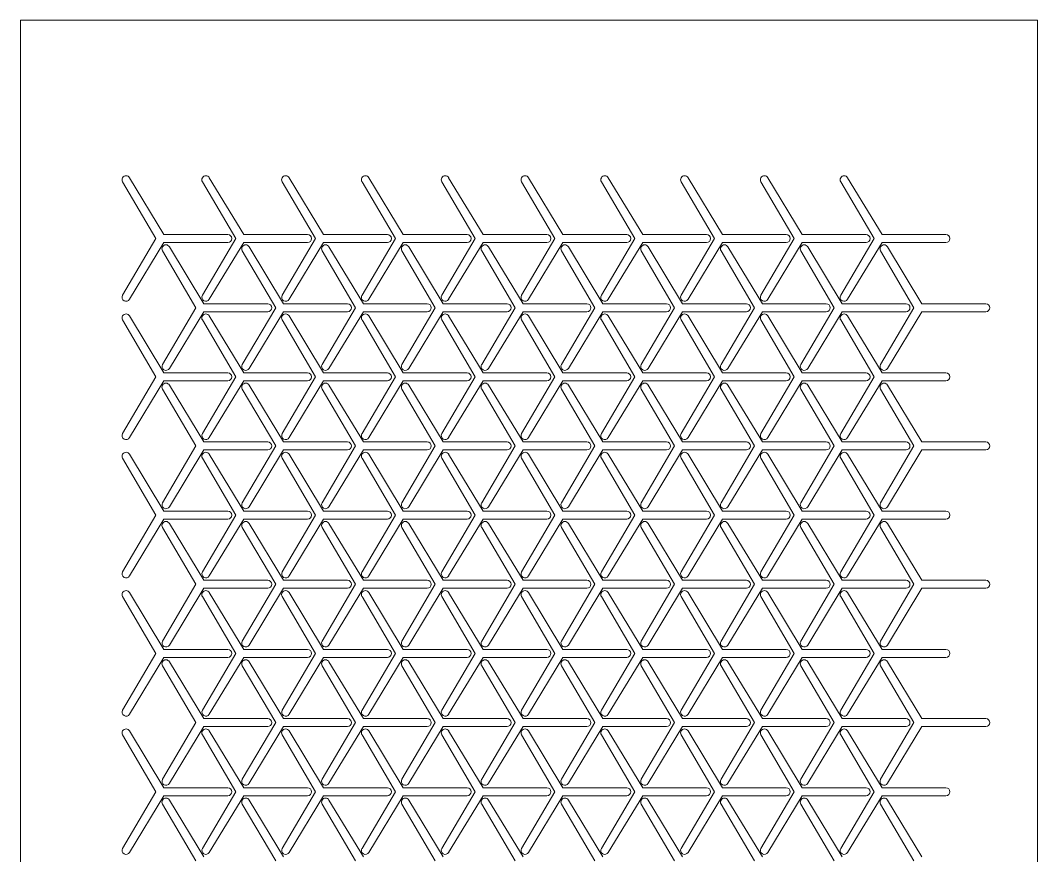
# Model space of a CAD drawing. Header units: metres. Extents: x 0 to 128, y 0 to 206.
# Drawn here: x 0 to 127.5, y 101.6 to 206.2 of the extents above; entities that cross this region are included whole.
import ezdxf

# ---------------------------------------------------------------- set-up
doc = ezdxf.new("R2010")
doc.units = ezdxf.units.M
doc.layers.add('TOP', color=1, linetype='Continuous', lineweight=0)

msp = doc.modelspace()

# ---------------------------------------------------------------- linework, layer by layer
at = {"layer": 'TOP'}
for p, q in [((0, 0), (0, 206.2)), ((0, 206.2), (127.5, 206.2)), ((127.5, 206.2), (127.5, 0)), ((18, 179.37), (13.68, 186.49)), ((28, 179.37), (23.68, 186.49)), ((38, 179.37), (33.68, 186.49)), ((48, 179.37), (43.68, 186.49)), ((58, 179.37), (53.68, 186.49)), ((68, 179.37), (63.68, 186.49)), ((78, 179.37), (73.68, 186.49)), ((88, 179.37), (83.68, 186.49)), ((98, 179.37), (93.68, 186.49)), ((108, 179.37), (103.68, 186.49)), ((12.82, 185.99), (17, 178.87)), ((22.82, 185.99), (27, 178.87)), ((32.82, 185.99), (37, 178.87)), ((42.82, 185.99), (47, 178.87)), ((52.82, 185.99), (57, 178.87)), ((62.82, 185.99), (67, 178.87)), ((72.82, 185.99), (77, 178.87)), ((82.82, 185.99), (87, 178.87)), ((92.82, 185.99), (97, 178.87)), ((102.82, 185.99), (107, 178.87)), ((17, 178.87), (12.82, 171.76)), ((26, 179.37), (18, 179.37)), ((27, 178.87), (22.82, 171.76)), ((36, 179.37), (28, 179.37)), ((37, 178.87), (32.82, 171.76)), ((46, 179.37), (38, 179.37)), ((47, 178.87), (42.82, 171.76)), ((56, 179.37), (48, 179.37)), ((57, 178.87), (52.82, 171.76)), ((66, 179.37), (58, 179.37)), ((67, 178.87), (62.82, 171.76)), ((76, 179.37), (68, 179.37)), ((77, 178.87), (72.82, 171.76)), ((86, 179.37), (78, 179.37)), ((87, 178.87), (82.82, 171.76)), ((96, 179.37), (88, 179.37)), ((97, 178.87), (92.82, 171.76)), ((106, 179.37), (98, 179.37)), ((107, 178.87), (102.82, 171.76)), ((116, 179.37), (108, 179.37)), ((13.68, 171.26), (18, 178.37)), ((17.82, 177.33), (22, 170.21)), ((18, 178.37), (26, 178.37)), ((23, 170.71), (18.68, 177.83)), ((23.68, 171.26), (28, 178.37)), ((27.82, 177.33), (32, 170.21)), ((28, 178.37), (36, 178.37)), ((33, 170.71), (28.68, 177.83)), ((33.68, 171.26), (38, 178.37)), ((37.82, 177.33), (42, 170.21)), ((38, 178.37), (46, 178.37)), ((43, 170.71), (38.68, 177.83)), ((43.68, 171.26), (48, 178.37)), ((47.82, 177.33), (52, 170.21)), ((48, 178.37), (56, 178.37)), ((53, 170.71), (48.68, 177.83)), ((53.68, 171.26), (58, 178.37)), ((57.82, 177.33), (62, 170.21)), ((58, 178.37), (66, 178.37)), ((63, 170.71), (58.68, 177.83)), ((63.68, 171.26), (68, 178.37)), ((67.82, 177.33), (72, 170.21)), ((68, 178.37), (76, 178.37)), ((73, 170.71), (68.68, 177.83)), ((73.68, 171.26), (78, 178.37)), ((77.82, 177.33), (82, 170.21)), ((78, 178.37), (86, 178.37)), ((83, 170.71), (78.68, 177.83)), ((83.68, 171.26), (88, 178.37)), ((87.82, 177.33), (92, 170.21)), ((88, 178.37), (96, 178.37)), ((93, 170.71), (88.68, 177.83)), ((93.68, 171.26), (98, 178.37)), ((97.82, 177.33), (102, 170.21)), ((98, 178.37), (106, 178.37)), ((103, 170.71), (98.68, 177.83)), ((103.68, 171.26), (108, 178.37)), ((107.82, 177.33), (112, 170.21)), ((108, 178.37), (116, 178.37)), ((113, 170.71), (108.68, 177.83)), ((22, 170.21), (17.82, 163.1)), ((18.68, 162.6), (23, 169.71)), ((31, 170.71), (23, 170.71)), ((23, 169.71), (31, 169.71)), ((32, 170.21), (27.82, 163.1)), ((28.68, 162.6), (33, 169.71)), ((41, 170.71), (33, 170.71)), ((33, 169.71), (41, 169.71)), ((42, 170.21), (37.82, 163.1)), ((38.68, 162.6), (43, 169.71)), ((51, 170.71), (43, 170.71)), ((43, 169.71), (51, 169.71)), ((52, 170.21), (47.82, 163.1)), ((48.68, 162.6), (53, 169.71)), ((61, 170.71), (53, 170.71)), ((53, 169.71), (61, 169.71)), ((62, 170.21), (57.82, 163.1)), ((58.68, 162.6), (63, 169.71)), ((71, 170.71), (63, 170.71)), ((63, 169.71), (71, 169.71)), ((72, 170.21), (67.82, 163.1)), ((68.68, 162.6), (73, 169.71)), ((81, 170.71), (73, 170.71)), ((73, 169.71), (81, 169.71)), ((82, 170.21), (77.82, 163.1)), ((78.68, 162.6), (83, 169.71)), ((91, 170.71), (83, 170.71)), ((83, 169.71), (91, 169.71)), ((92, 170.21), (87.82, 163.1)), ((88.68, 162.6), (93, 169.71)), ((101, 170.71), (93, 170.71)), ((93, 169.71), (101, 169.71)), ((102, 170.21), (97.82, 163.1)), ((98.68, 162.6), (103, 169.71)), ((111, 170.71), (103, 170.71)), ((103, 169.71), (111, 169.71)), ((112, 170.21), (107.82, 163.1)), ((108.68, 162.6), (113, 169.71)), ((121, 170.71), (113, 170.71)), ((113, 169.71), (121, 169.71)), ((12.82, 168.67), (17, 161.55)), ((18, 162.05), (13.68, 169.17)), ((22.82, 168.67), (27, 161.55)), ((28, 162.05), (23.68, 169.17)), ((32.82, 168.67), (37, 161.55)), ((38, 162.05), (33.68, 169.17)), ((42.82, 168.67), (47, 161.55)), ((48, 162.05), (43.68, 169.17)), ((52.82, 168.67), (57, 161.55)), ((58, 162.05), (53.68, 169.17)), ((62.82, 168.67), (67, 161.55)), ((68, 162.05), (63.68, 169.17)), ((72.82, 168.67), (77, 161.55)), ((78, 162.05), (73.68, 169.17)), ((82.82, 168.67), (87, 161.55)), ((88, 162.05), (83.68, 169.17)), ((92.82, 168.67), (97, 161.55)), ((98, 162.05), (93.68, 169.17)), ((102.82, 168.67), (107, 161.55)), ((108, 162.05), (103.68, 169.17)), ((26, 162.05), (18, 162.05)), ((36, 162.05), (28, 162.05)), ((46, 162.05), (38, 162.05)), ((56, 162.05), (48, 162.05)), ((66, 162.05), (58, 162.05)), ((76, 162.05), (68, 162.05)), ((86, 162.05), (78, 162.05)), ((96, 162.05), (88, 162.05)), ((106, 162.05), (98, 162.05)), ((116, 162.05), (108, 162.05)), ((17, 161.55), (12.82, 154.44)), ((13.68, 153.94), (18, 161.05)), ((18, 161.05), (26, 161.05)), ((27, 161.55), (22.82, 154.44)), ((23.68, 153.94), (28, 161.05)), ((28, 161.05), (36, 161.05)), ((37, 161.55), (32.82, 154.44)), ((33.68, 153.94), (38, 161.05)), ((38, 161.05), (46, 161.05)), ((47, 161.55), (42.82, 154.44)), ((43.68, 153.94), (48, 161.05)), ((48, 161.05), (56, 161.05)), ((57, 161.55), (52.82, 154.44)), ((53.68, 153.94), (58, 161.05)), ((58, 161.05), (66, 161.05)), ((67, 161.55), (62.82, 154.44)), ((63.68, 153.94), (68, 161.05)), ((68, 161.05), (76, 161.05)), ((77, 161.55), (72.82, 154.44)), ((73.68, 153.94), (78, 161.05)), ((78, 161.05), (86, 161.05)), ((87, 161.55), (82.82, 154.44)), ((83.68, 153.94), (88, 161.05)), ((88, 161.05), (96, 161.05)), ((97, 161.55), (92.82, 154.44)), ((93.68, 153.94), (98, 161.05)), ((98, 161.05), (106, 161.05)), ((107, 161.55), (102.82, 154.44)), ((103.68, 153.94), (108, 161.05)), ((108, 161.05), (116, 161.05)), ((17.82, 160.01), (22, 152.89)), ((23, 153.39), (18.68, 160.51)), ((27.82, 160.01), (32, 152.89)), ((33, 153.39), (28.68, 160.51)), ((37.82, 160.01), (42, 152.89)), ((43, 153.39), (38.68, 160.51)), ((47.82, 160.01), (52, 152.89)), ((53, 153.39), (48.68, 160.51)), ((57.82, 160.01), (62, 152.89)), ((63, 153.39), (58.68, 160.51)), ((67.82, 160.01), (72, 152.89)), ((73, 153.39), (68.68, 160.51)), ((77.82, 160.01), (82, 152.89)), ((83, 153.39), (78.68, 160.51)), ((87.82, 160.01), (92, 152.89)), ((93, 153.39), (88.68, 160.51)), ((97.82, 160.01), (102, 152.89)), ((103, 153.39), (98.68, 160.51)), ((107.82, 160.01), (112, 152.89)), ((113, 153.39), (108.68, 160.51)), ((31, 153.39), (23, 153.39)), ((41, 153.39), (33, 153.39)), ((51, 153.39), (43, 153.39)), ((61, 153.39), (53, 153.39)), ((71, 153.39), (63, 153.39)), ((81, 153.39), (73, 153.39)), ((91, 153.39), (83, 153.39)), ((101, 153.39), (93, 153.39)), ((111, 153.39), (103, 153.39)), ((121, 153.39), (113, 153.39)), ((18, 144.73), (13.68, 151.85)), ((22, 152.89), (17.82, 145.78)), ((18.68, 145.28), (23, 152.39)), ((23, 152.39), (31, 152.39)), ((28, 144.73), (23.68, 151.85)), ((32, 152.89), (27.82, 145.78)), ((28.68, 145.28), (33, 152.39)), ((33, 152.39), (41, 152.39)), ((38, 144.73), (33.68, 151.85)), ((42, 152.89), (37.82, 145.78)), ((38.68, 145.28), (43, 152.39)), ((43, 152.39), (51, 152.39)), ((48, 144.73), (43.68, 151.85)), ((52, 152.89), (47.82, 145.78)), ((48.68, 145.28), (53, 152.39)), ((53, 152.39), (61, 152.39)), ((58, 144.73), (53.68, 151.85)), ((62, 152.89), (57.82, 145.78)), ((58.68, 145.28), (63, 152.39)), ((63, 152.39), (71, 152.39)), ((68, 144.73), (63.68, 151.85)), ((72, 152.89), (67.82, 145.78)), ((68.68, 145.28), (73, 152.39)), ((73, 152.39), (81, 152.39)), ((78, 144.73), (73.68, 151.85)), ((82, 152.89), (77.82, 145.78)), ((78.68, 145.28), (83, 152.39)), ((83, 152.39), (91, 152.39)), ((88, 144.73), (83.68, 151.85)), ((92, 152.89), (87.82, 145.78)), ((88.68, 145.28), (93, 152.39)), ((93, 152.39), (101, 152.39)), ((98, 144.73), (93.68, 151.85)), ((102, 152.89), (97.82, 145.78)), ((98.68, 145.28), (103, 152.39)), ((103, 152.39), (111, 152.39)), ((108, 144.73), (103.68, 151.85)), ((112, 152.89), (107.82, 145.78)), ((108.68, 145.28), (113, 152.39)), ((113, 152.39), (121, 152.39)), ((12.82, 151.35), (17, 144.23)), ((22.82, 151.35), (27, 144.23)), ((32.82, 151.35), (37, 144.23)), ((42.82, 151.35), (47, 144.23)), ((52.82, 151.35), (57, 144.23)), ((62.82, 151.35), (67, 144.23)), ((72.82, 151.35), (77, 144.23)), ((82.82, 151.35), (87, 144.23)), ((92.82, 151.35), (97, 144.23)), ((102.82, 151.35), (107, 144.23)), ((17, 144.23), (12.82, 137.12)), ((26, 144.73), (18, 144.73)), ((27, 144.23), (22.82, 137.12)), ((36, 144.73), (28, 144.73)), ((37, 144.23), (32.82, 137.12)), ((46, 144.73), (38, 144.73)), ((47, 144.23), (42.82, 137.12)), ((56, 144.73), (48, 144.73)), ((57, 144.23), (52.82, 137.12)), ((66, 144.73), (58, 144.73)), ((67, 144.23), (62.82, 137.12)), ((76, 144.73), (68, 144.73)), ((77, 144.23), (72.82, 137.12)), ((86, 144.73), (78, 144.73)), ((87, 144.23), (82.82, 137.12)), ((96, 144.73), (88, 144.73)), ((97, 144.23), (92.82, 137.12)), ((106, 144.73), (98, 144.73)), ((107, 144.23), (102.82, 137.12)), ((116, 144.73), (108, 144.73)), ((13.68, 136.62), (18, 143.73)), ((18, 143.73), (26, 143.73)), ((23, 136.07), (18.68, 143.18)), ((23.68, 136.62), (28, 143.73)), ((28, 143.73), (36, 143.73)), ((33, 136.07), (28.68, 143.18)), ((33.68, 136.62), (38, 143.73)), ((38, 143.73), (46, 143.73)), ((43, 136.07), (38.68, 143.18)), ((43.68, 136.62), (48, 143.73)), ((48, 143.73), (56, 143.73)), ((53, 136.07), (48.68, 143.18)), ((53.68, 136.62), (58, 143.73)), ((58, 143.73), (66, 143.73)), ((63, 136.07), (58.68, 143.18)), ((63.68, 136.62), (68, 143.73)), ((68, 143.73), (76, 143.73)), ((73, 136.07), (68.68, 143.18)), ((73.68, 136.62), (78, 143.73)), ((78, 143.73), (86, 143.73)), ((83, 136.07), (78.68, 143.18)), ((83.68, 136.62), (88, 143.73)), ((88, 143.73), (96, 143.73)), ((93, 136.07), (88.68, 143.18)), ((93.68, 136.62), (98, 143.73)), ((98, 143.73), (106, 143.73)), ((103, 136.07), (98.68, 143.18)), ((103.68, 136.62), (108, 143.73)), ((108, 143.73), (116, 143.73)), ((113, 136.07), (108.68, 143.18)), ((17.82, 142.68), (22, 135.57)), ((27.82, 142.68), (32, 135.57)), ((37.82, 142.68), (42, 135.57)), ((47.82, 142.68), (52, 135.57)), ((57.82, 142.68), (62, 135.57)), ((67.82, 142.68), (72, 135.57)), ((77.82, 142.68), (82, 135.57)), ((87.82, 142.68), (92, 135.57)), ((97.82, 142.68), (102, 135.57)), ((107.82, 142.68), (112, 135.57)), ((22, 135.57), (17.82, 128.46)), ((31, 136.07), (23, 136.07)), ((32, 135.57), (27.82, 128.46)), ((41, 136.07), (33, 136.07)), ((42, 135.57), (37.82, 128.46)), ((51, 136.07), (43, 136.07)), ((52, 135.57), (47.82, 128.46)), ((61, 136.07), (53, 136.07)), ((62, 135.57), (57.82, 128.46)), ((71, 136.07), (63, 136.07)), ((72, 135.57), (67.82, 128.46)), ((81, 136.07), (73, 136.07)), ((82, 135.57), (77.82, 128.46)), ((91, 136.07), (83, 136.07)), ((92, 135.57), (87.82, 128.46)), ((101, 136.07), (93, 136.07)), ((102, 135.57), (97.82, 128.46)), ((111, 136.07), (103, 136.07)), ((112, 135.57), (107.82, 128.46)), ((121, 136.07), (113, 136.07)), ((12.82, 134.02), (17, 126.91)), ((18, 127.41), (13.68, 134.52)), ((18.68, 127.96), (23, 135.07)), ((22.82, 134.02), (27, 126.91)), ((23, 135.07), (31, 135.07)), ((28, 127.41), (23.68, 134.52)), ((28.68, 127.96), (33, 135.07)), ((32.82, 134.02), (37, 126.91)), ((33, 135.07), (41, 135.07)), ((38, 127.41), (33.68, 134.52)), ((38.68, 127.96), (43, 135.07)), ((42.82, 134.02), (47, 126.91)), ((43, 135.07), (51, 135.07)), ((48, 127.41), (43.68, 134.52)), ((48.68, 127.96), (53, 135.07)), ((52.82, 134.02), (57, 126.91)), ((53, 135.07), (61, 135.07)), ((58, 127.41), (53.68, 134.52)), ((58.68, 127.96), (63, 135.07)), ((62.82, 134.02), (67, 126.91)), ((63, 135.07), (71, 135.07)), ((68, 127.41), (63.68, 134.52)), ((68.68, 127.96), (73, 135.07)), ((72.82, 134.02), (77, 126.91)), ((73, 135.07), (81, 135.07)), ((78, 127.41), (73.68, 134.52)), ((78.68, 127.96), (83, 135.07)), ((82.82, 134.02), (87, 126.91)), ((83, 135.07), (91, 135.07)), ((88, 127.41), (83.68, 134.52)), ((88.68, 127.96), (93, 135.07)), ((92.82, 134.02), (97, 126.91)), ((93, 135.07), (101, 135.07)), ((98, 127.41), (93.68, 134.52)), ((98.68, 127.96), (103, 135.07)), ((102.82, 134.02), (107, 126.91)), ((103, 135.07), (111, 135.07)), ((108, 127.41), (103.68, 134.52)), ((108.68, 127.96), (113, 135.07)), ((113, 135.07), (121, 135.07)), ((17, 126.91), (12.82, 119.8)), ((13.68, 119.3), (18, 126.41)), ((26, 127.41), (18, 127.41)), ((18, 126.41), (26, 126.41)), ((27, 126.91), (22.82, 119.8)), ((23.68, 119.3), (28, 126.41)), ((36, 127.41), (28, 127.41)), ((28, 126.41), (36, 126.41)), ((37, 126.91), (32.82, 119.8)), ((33.68, 119.3), (38, 126.41)), ((46, 127.41), (38, 127.41)), ((38, 126.41), (46, 126.41)), ((47, 126.91), (42.82, 119.8)), ((43.68, 119.3), (48, 126.41)), ((56, 127.41), (48, 127.41)), ((48, 126.41), (56, 126.41)), ((57, 126.91), (52.82, 119.8)), ((53.68, 119.3), (58, 126.41)), ((66, 127.41), (58, 127.41)), ((58, 126.41), (66, 126.41)), ((67, 126.91), (62.82, 119.8)), ((63.68, 119.3), (68, 126.41)), ((76, 127.41), (68, 127.41)), ((68, 126.41), (76, 126.41)), ((77, 126.91), (72.82, 119.8)), ((73.68, 119.3), (78, 126.41)), ((86, 127.41), (78, 127.41)), ((78, 126.41), (86, 126.41)), ((87, 126.91), (82.82, 119.8)), ((83.68, 119.3), (88, 126.41)), ((96, 127.41), (88, 127.41)), ((88, 126.41), (96, 126.41)), ((97, 126.91), (92.82, 119.8)), ((93.68, 119.3), (98, 126.41)), ((106, 127.41), (98, 127.41)), ((98, 126.41), (106, 126.41)), ((107, 126.91), (102.82, 119.8)), ((103.68, 119.3), (108, 126.41)), ((116, 127.41), (108, 127.41)), ((108, 126.41), (116, 126.41)), ((17.82, 125.36), (22, 118.25)), ((23, 118.75), (18.68, 125.86)), ((27.82, 125.36), (32, 118.25)), ((33, 118.75), (28.68, 125.86)), ((37.82, 125.36), (42, 118.25)), ((43, 118.75), (38.68, 125.86)), ((47.82, 125.36), (52, 118.25)), ((53, 118.75), (48.68, 125.86)), ((57.82, 125.36), (62, 118.25)), ((63, 118.75), (58.68, 125.86)), ((67.82, 125.36), (72, 118.25)), ((73, 118.75), (68.68, 125.86)), ((77.82, 125.36), (82, 118.25)), ((83, 118.75), (78.68, 125.86)), ((87.82, 125.36), (92, 118.25)), ((93, 118.75), (88.68, 125.86)), ((97.82, 125.36), (102, 118.25)), ((103, 118.75), (98.68, 125.86)), ((107.82, 125.36), (112, 118.25)), ((113, 118.75), (108.68, 125.86)), ((31, 118.75), (23, 118.75)), ((41, 118.75), (33, 118.75)), ((51, 118.75), (43, 118.75)), ((61, 118.75), (53, 118.75)), ((71, 118.75), (63, 118.75)), ((81, 118.75), (73, 118.75)), ((91, 118.75), (83, 118.75)), ((101, 118.75), (93, 118.75)), ((111, 118.75), (103, 118.75)), ((121, 118.75), (113, 118.75)), ((22, 118.25), (17.82, 111.14)), ((18.68, 110.64), (23, 117.75)), ((23, 117.75), (31, 117.75)), ((32, 118.25), (27.82, 111.14)), ((28.68, 110.64), (33, 117.75)), ((33, 117.75), (41, 117.75)), ((42, 118.25), (37.82, 111.14)), ((38.68, 110.64), (43, 117.75)), ((43, 117.75), (51, 117.75)), ((52, 118.25), (47.82, 111.14)), ((48.68, 110.64), (53, 117.75)), ((53, 117.75), (61, 117.75)), ((62, 118.25), (57.82, 111.14)), ((58.68, 110.64), (63, 117.75)), ((63, 117.75), (71, 117.75)), ((72, 118.25), (67.82, 111.14)), ((68.68, 110.64), (73, 117.75)), ((73, 117.75), (81, 117.75)), ((82, 118.25), (77.82, 111.14)), ((78.68, 110.64), (83, 117.75)), ((83, 117.75), (91, 117.75)), ((92, 118.25), (87.82, 111.14)), ((88.68, 110.64), (93, 117.75)), ((93, 117.75), (101, 117.75)), ((102, 118.25), (97.82, 111.14)), ((98.68, 110.64), (103, 117.75)), ((103, 117.75), (111, 117.75)), ((112, 118.25), (107.82, 111.14)), ((108.68, 110.64), (113, 117.75)), ((113, 117.75), (121, 117.75)), ((12.82, 116.7), (17, 109.59)), ((18, 110.09), (13.68, 117.2)), ((22.82, 116.7), (27, 109.59)), ((28, 110.09), (23.68, 117.2)), ((32.82, 116.7), (37, 109.59)), ((38, 110.09), (33.68, 117.2)), ((42.82, 116.7), (47, 109.59)), ((48, 110.09), (43.68, 117.2)), ((52.82, 116.7), (57, 109.59)), ((58, 110.09), (53.68, 117.2)), ((62.82, 116.7), (67, 109.59)), ((68, 110.09), (63.68, 117.2)), ((72.82, 116.7), (77, 109.59)), ((78, 110.09), (73.68, 117.2)), ((82.82, 116.7), (87, 109.59)), ((88, 110.09), (83.68, 117.2)), ((92.82, 116.7), (97, 109.59)), ((98, 110.09), (93.68, 117.2)), ((102.82, 116.7), (107, 109.59)), ((108, 110.09), (103.68, 117.2)), ((26, 110.09), (18, 110.09)), ((36, 110.09), (28, 110.09)), ((46, 110.09), (38, 110.09)), ((56, 110.09), (48, 110.09)), ((66, 110.09), (58, 110.09)), ((76, 110.09), (68, 110.09)), ((86, 110.09), (78, 110.09)), ((96, 110.09), (88, 110.09)), ((106, 110.09), (98, 110.09)), ((116, 110.09), (108, 110.09)), ((17, 109.59), (12.82, 102.48)), ((13.68, 101.98), (18, 109.09)), ((18, 109.09), (26, 109.09)), ((23, 101.43), (18.68, 108.54)), ((27, 109.59), (22.82, 102.48)), ((23.68, 101.98), (28, 109.09)), ((28, 109.09), (36, 109.09)), ((33, 101.43), (28.68, 108.54)), ((37, 109.59), (32.82, 102.48)), ((33.68, 101.98), (38, 109.09)), ((38, 109.09), (46, 109.09)), ((43, 101.43), (38.68, 108.54)), ((47, 109.59), (42.82, 102.48)), ((43.68, 101.98), (48, 109.09)), ((48, 109.09), (56, 109.09)), ((53, 101.43), (48.68, 108.54)), ((57, 109.59), (52.82, 102.48)), ((53.68, 101.98), (58, 109.09)), ((58, 109.09), (66, 109.09)), ((63, 101.43), (58.68, 108.54)), ((67, 109.59), (62.82, 102.48)), ((63.68, 101.98), (68, 109.09)), ((68, 109.09), (76, 109.09)), ((73, 101.43), (68.68, 108.54)), ((77, 109.59), (72.82, 102.48)), ((73.68, 101.98), (78, 109.09)), ((78, 109.09), (86, 109.09)), ((83, 101.43), (78.68, 108.54)), ((87, 109.59), (82.82, 102.48)), ((83.68, 101.98), (88, 109.09)), ((88, 109.09), (96, 109.09)), ((93, 101.43), (88.68, 108.54)), ((97, 109.59), (92.82, 102.48)), ((93.68, 101.98), (98, 109.09)), ((98, 109.09), (106, 109.09)), ((103, 101.43), (98.68, 108.54)), ((107, 109.59), (102.82, 102.48)), ((103.68, 101.98), (108, 109.09)), ((108, 109.09), (116, 109.09)), ((113, 101.43), (108.68, 108.54)), ((17.82, 108.04), (22, 100.93)), ((27.82, 108.04), (32, 100.93)), ((37.82, 108.04), (42, 100.93)), ((47.82, 108.04), (52, 100.93)), ((57.82, 108.04), (62, 100.93)), ((67.82, 108.04), (72, 100.93)), ((77.82, 108.04), (82, 100.93)), ((87.82, 108.04), (92, 100.93)), ((97.82, 108.04), (102, 100.93)), ((107.82, 108.04), (112, 100.93))]:
    msp.add_line(p, q, dxfattribs=at)
for centre, start, end in [((13.25, 186.24), 30, 210), ((23.25, 186.24), 30, 210), ((33.25, 186.24), 30, 210), ((43.25, 186.24), 30, 210), ((53.25, 186.24), 30, 210), ((63.25, 186.24), 30, 210), ((73.25, 186.24), 30, 210), ((83.25, 186.24), 30, 210), ((93.25, 186.24), 30, 210), ((103.25, 186.24), 30, 210), ((26, 178.87), -90, 90), ((36, 178.87), -90, 90), ((46, 178.87), -90, 90), ((56, 178.87), -90, 90), ((66, 178.87), -90, 90), ((76, 178.87), -90, 90), ((86, 178.87), -90, 90), ((96, 178.87), -90, 90), ((106, 178.87), -90, 90), ((116, 178.87), -90, 90), ((18.25, 177.58), 30, 210), ((28.25, 177.58), 30, 210), ((38.25, 177.58), 30, 210), ((48.25, 177.58), 30, 210), ((58.25, 177.58), 30, 210), ((68.25, 177.58), 30, 210), ((78.25, 177.58), 30, 210), ((88.25, 177.58), 30, 210), ((98.25, 177.58), 30, 210), ((108.25, 177.58), 30, 210), ((13.25, 171.51), 150, 330), ((23.25, 171.51), 150, 330), ((33.25, 171.51), 150, 330), ((43.25, 171.51), 150, 330), ((53.25, 171.51), 150, 330), ((63.25, 171.51), 150, 330), ((73.25, 171.51), 150, 330), ((83.25, 171.51), 150, 330), ((93.25, 171.51), 150, 330), ((103.25, 171.51), 150, 330), ((31, 170.21), -90, 90), ((41, 170.21), -90, 90), ((51, 170.21), -90, 90), ((61, 170.21), -90, 90), ((71, 170.21), -90, 90), ((81, 170.21), -90, 90), ((91, 170.21), -90, 90), ((101, 170.21), -90, 90), ((111, 170.21), -90, 90), ((121, 170.21), -90, 90), ((13.25, 168.92), 30, 210), ((23.25, 168.92), 30, 210), ((33.25, 168.92), 30, 210), ((43.25, 168.92), 30, 210), ((53.25, 168.92), 30, 210), ((63.25, 168.92), 30, 210), ((73.25, 168.92), 30, 210), ((83.25, 168.92), 30, 210), ((93.25, 168.92), 30, 210), ((103.25, 168.92), 30, 210), ((18.25, 162.85), 150, 330), ((26, 161.55), -90, 90), ((28.25, 162.85), 150, 330), ((36, 161.55), -90, 90), ((38.25, 162.85), 150, 330), ((46, 161.55), -90, 90), ((48.25, 162.85), 150, 330), ((56, 161.55), -90, 90), ((58.25, 162.85), 150, 330), ((66, 161.55), -90, 90), ((68.25, 162.85), 150, 330), ((76, 161.55), -90, 90), ((78.25, 162.85), 150, 330), ((86, 161.55), -90, 90), ((88.25, 162.85), 150, 330), ((96, 161.55), -90, 90), ((98.25, 162.85), 150, 330), ((106, 161.55), -90, 90), ((108.25, 162.85), 150, 330), ((116, 161.55), -90, 90), ((18.25, 160.26), 30, 210), ((28.25, 160.26), 30, 210), ((38.25, 160.26), 30, 210), ((48.25, 160.26), 30, 210), ((58.25, 160.26), 30, 210), ((68.25, 160.26), 30, 210), ((78.25, 160.26), 30, 210), ((88.25, 160.26), 30, 210), ((98.25, 160.26), 30, 210), ((108.25, 160.26), 30, 210), ((13.25, 154.19), 150, 330), ((23.25, 154.19), 150, 330), ((33.25, 154.19), 150, 330), ((43.25, 154.19), 150, 330), ((53.25, 154.19), 150, 330), ((63.25, 154.19), 150, 330), ((73.25, 154.19), 150, 330), ((83.25, 154.19), 150, 330), ((93.25, 154.19), 150, 330), ((103.25, 154.19), 150, 330), ((31, 152.89), -90, 90), ((41, 152.89), -90, 90), ((51, 152.89), -90, 90), ((61, 152.89), -90, 90), ((71, 152.89), -90, 90), ((81, 152.89), -90, 90), ((91, 152.89), -90, 90), ((101, 152.89), -90, 90), ((111, 152.89), -90, 90), ((121, 152.89), -90, 90), ((13.25, 151.6), 30, 210), ((23.25, 151.6), 30, 210), ((33.25, 151.6), 30, 210), ((43.25, 151.6), 30, 210), ((53.25, 151.6), 30, 210), ((63.25, 151.6), 30, 210), ((73.25, 151.6), 30, 210), ((83.25, 151.6), 30, 210), ((93.25, 151.6), 30, 210), ((103.25, 151.6), 30, 210), ((18.25, 145.53), 150, 330), ((28.25, 145.53), 150, 330), ((38.25, 145.53), 150, 330), ((48.25, 145.53), 150, 330), ((58.25, 145.53), 150, 330), ((68.25, 145.53), 150, 330), ((78.25, 145.53), 150, 330), ((88.25, 145.53), 150, 330), ((98.25, 145.53), 150, 330), ((108.25, 145.53), 150, 330), ((26, 144.23), -90, 90), ((36, 144.23), -90, 90), ((46, 144.23), -90, 90), ((56, 144.23), -90, 90), ((66, 144.23), -90, 90), ((76, 144.23), -90, 90), ((86, 144.23), -90, 90), ((96, 144.23), -90, 90), ((106, 144.23), -90, 90), ((116, 144.23), -90, 90), ((18.25, 142.93), 30, 210), ((28.25, 142.93), 30, 210), ((38.25, 142.93), 30, 210), ((48.25, 142.93), 30, 210), ((58.25, 142.93), 30, 210), ((68.25, 142.93), 30, 210), ((78.25, 142.93), 30, 210), ((88.25, 142.93), 30, 210), ((98.25, 142.93), 30, 210), ((108.25, 142.93), 30, 210), ((13.25, 136.87), 150, 330), ((23.25, 136.87), 150, 330), ((33.25, 136.87), 150, 330), ((43.25, 136.87), 150, 330), ((53.25, 136.87), 150, 330), ((63.25, 136.87), 150, 330), ((73.25, 136.87), 150, 330), ((83.25, 136.87), 150, 330), ((93.25, 136.87), 150, 330), ((103.25, 136.87), 150, 330), ((31, 135.57), -90, 90), ((41, 135.57), -90, 90), ((51, 135.57), -90, 90), ((61, 135.57), -90, 90), ((71, 135.57), -90, 90), ((81, 135.57), -90, 90), ((91, 135.57), -90, 90), ((101, 135.57), -90, 90), ((111, 135.57), -90, 90), ((121, 135.57), -90, 90), ((13.25, 134.27), 30, 210), ((23.25, 134.27), 30, 210), ((33.25, 134.27), 30, 210), ((43.25, 134.27), 30, 210), ((53.25, 134.27), 30, 210), ((63.25, 134.27), 30, 210), ((73.25, 134.27), 30, 210), ((83.25, 134.27), 30, 210), ((93.25, 134.27), 30, 210), ((103.25, 134.27), 30, 210), ((18.25, 128.21), 150, 330), ((28.25, 128.21), 150, 330), ((38.25, 128.21), 150, 330), ((48.25, 128.21), 150, 330), ((58.25, 128.21), 150, 330), ((68.25, 128.21), 150, 330), ((78.25, 128.21), 150, 330), ((88.25, 128.21), 150, 330), ((98.25, 128.21), 150, 330), ((108.25, 128.21), 150, 330), ((26, 126.91), -90, 90), ((36, 126.91), -90, 90), ((46, 126.91), -90, 90), ((56, 126.91), -90, 90), ((66, 126.91), -90, 90), ((76, 126.91), -90, 90), ((86, 126.91), -90, 90), ((96, 126.91), -90, 90), ((106, 126.91), -90, 90), ((116, 126.91), -90, 90), ((18.25, 125.61), 30, 210), ((28.25, 125.61), 30, 210), ((38.25, 125.61), 30, 210), ((48.25, 125.61), 30, 210), ((58.25, 125.61), 30, 210), ((68.25, 125.61), 30, 210), ((78.25, 125.61), 30, 210), ((88.25, 125.61), 30, 210), ((98.25, 125.61), 30, 210), ((108.25, 125.61), 30, 210), ((13.25, 119.55), 150, 330), ((23.25, 119.55), 150, 330), ((31, 118.25), -90, 90), ((33.25, 119.55), 150, 330), ((41, 118.25), -90, 90), ((43.25, 119.55), 150, 330), ((51, 118.25), -90, 90), ((53.25, 119.55), 150, 330), ((61, 118.25), -90, 90), ((63.25, 119.55), 150, 330), ((71, 118.25), -90, 90), ((73.25, 119.55), 150, 330), ((81, 118.25), -90, 90), ((83.25, 119.55), 150, 330), ((91, 118.25), -90, 90), ((93.25, 119.55), 150, 330), ((101, 118.25), -90, 90), ((103.25, 119.55), 150, 330), ((111, 118.25), -90, 90), ((121, 118.25), -90, 90), ((13.25, 116.95), 30, 210), ((23.25, 116.95), 30, 210), ((33.25, 116.95), 30, 210), ((43.25, 116.95), 30, 210), ((53.25, 116.95), 30, 210), ((63.25, 116.95), 30, 210), ((73.25, 116.95), 30, 210), ((83.25, 116.95), 30, 210), ((93.25, 116.95), 30, 210), ((103.25, 116.95), 30, 210), ((18.25, 110.89), 150, 330), ((28.25, 110.89), 150, 330), ((38.25, 110.89), 150, 330), ((48.25, 110.89), 150, 330), ((58.25, 110.89), 150, 330), ((68.25, 110.89), 150, 330), ((78.25, 110.89), 150, 330), ((88.25, 110.89), 150, 330), ((98.25, 110.89), 150, 330), ((108.25, 110.89), 150, 330), ((26, 109.59), -90, 90), ((36, 109.59), -90, 90), ((46, 109.59), -90, 90), ((56, 109.59), -90, 90), ((66, 109.59), -90, 90), ((76, 109.59), -90, 90), ((86, 109.59), -90, 90), ((96, 109.59), -90, 90), ((106, 109.59), -90, 90), ((116, 109.59), -90, 90), ((18.25, 108.29), 30, 210), ((28.25, 108.29), 30, 210), ((38.25, 108.29), 30, 210), ((48.25, 108.29), 30, 210), ((58.25, 108.29), 30, 210), ((68.25, 108.29), 30, 210), ((78.25, 108.29), 30, 210), ((88.25, 108.29), 30, 210), ((98.25, 108.29), 30, 210), ((108.25, 108.29), 30, 210), ((13.25, 102.23), 150, 330), ((23.25, 102.23), 150, 330), ((33.25, 102.23), 150, 330), ((43.25, 102.23), 150, 330), ((53.25, 102.23), 150, 330), ((63.25, 102.23), 150, 330), ((73.25, 102.23), 150, 330), ((83.25, 102.23), 150, 330), ((93.25, 102.23), 150, 330), ((103.25, 102.23), 150, 330)]:
    msp.add_arc(centre, 0.5, start, end, dxfattribs=at)

doc.saveas('drawing.dxf')
